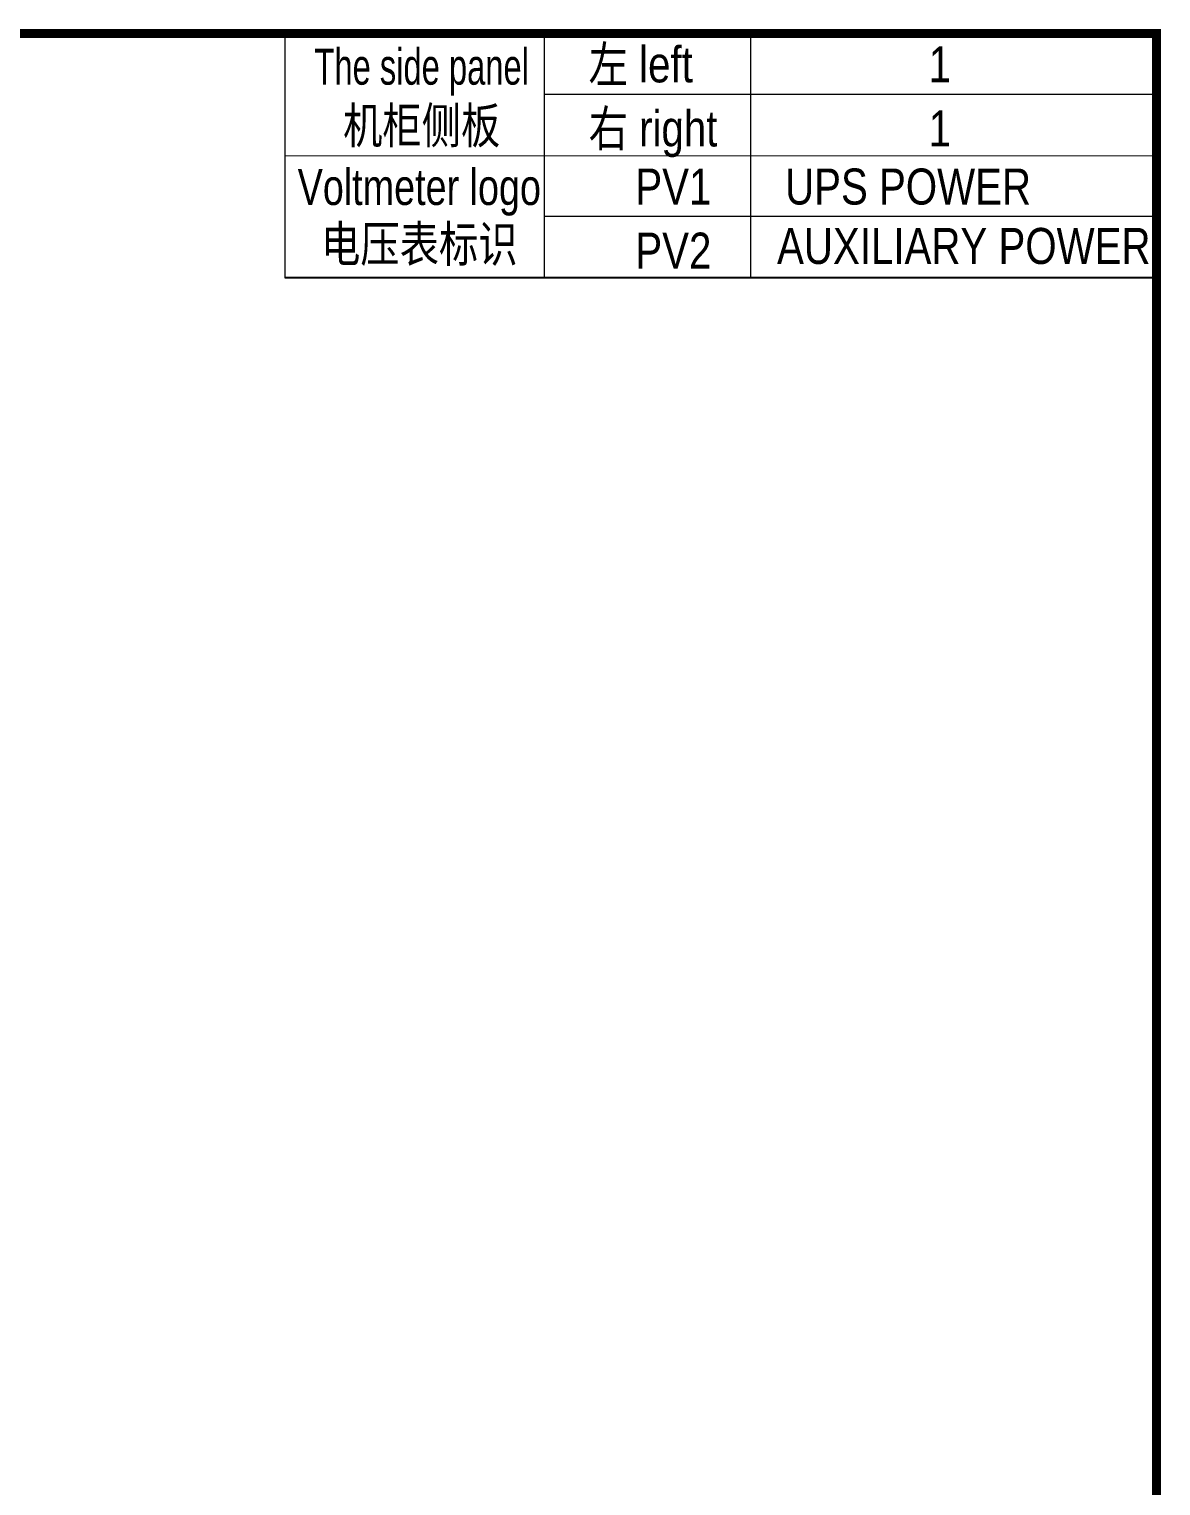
# Model space of a CAD drawing. Extents: x 81444 to 119867, y -54538 to -28747.
# Drawn here: x 89373 to 90610, y -48480 to -46887 of the extents above; entities that cross this region are included whole.
import ezdxf
from ezdxf.enums import TextEntityAlignment as Align

# ---------------------------------------------------------------- set-up
doc = ezdxf.new("R2010")
doc.units = 0
doc.header["$LTSCALE"] = 100
doc.header["$MEASUREMENT"] = 0
doc.layers.add('t', color=1, linetype='Continuous')
doc.layers.add('细实线', color=7, linetype='Continuous', lineweight=20)
doc.styles.add('HZ', font='arial.ttf', dxfattribs={"width": 0.7})
doc.styles.get("Standard").update_dxf_attribs({"font": ''})
doc.styles.get('Standard').set_extended_font_data('SimSun')

# ---------------------------------------------------------------- blocks, each defined once
blk = doc.blocks.new('图框')
at = {"layer": 't', "color": 7, "const_width": 9.61519705431492}
blk.add_lwpolyline([(4115.642035047145, -3151.581424744189), (4115.642035047145, 0), (0, 0), (0, -3151.581424744189)], close=True, dxfattribs=at)
at = {"color": 7, "flags": 8}
for tag, p, height in [('DWG.NAME:', (1381.636459220965, -2910.37952511241), 25), ('PROJECTNAME:', (3125.480185663539, -2912.807924402037), 24), ('PROJECTNAME：', (3339.10867075545, -2913.108539231762), 25), ('DWG.NO.:', (3128.186172261583, -3030.402470643486), 24), ('图纸编号', (3315.362718925957, -3052.404678158069), 24), ('FILENO.:', (3128.672545599984, -3106.104124450346), 24), ('文档号', (3317.726365529132, -3124.132485953713), 24)]:
    blk.add_attdef(tag, p, '', height=height, dxfattribs=at)
for tag, p in [('图纸名称:', (1377.81237181677, -2965.923337057193)), ('项目名称：', (3121.562334825969, -2984.305160940257)), ('项目名称：', (3325.036680579346, -2984.305160940257))]:
    blk.add_attdef(tag, text='', height=25, dxfattribs=at).set_placement(p, align=Align.BOTTOM_LEFT)
for tag, height, p in [('RENLIU', 24, (698.1883070825425, -2950.380597809435)), ('SHUFENWANG', 24, (885.7882910716289, -2950.380597809435)), ('FANGHOU', 24, (1069.730755450379, -2950.380597809435)), ('DANDANLI', 24, (1250.015700218792, -2950.380597809435)), ('设计时间', 23, (213.8658221408186, -2974.881554149018)), ('A', 23, (59.89920926059131, -2974.881554149018)), ('刘仁', 23, (698.1883070825425, -3002.188376027443)), ('王姝芬', 23, (885.7882910716289, -3002.188376027443)), ('侯方', 23, (1069.730755450379, -3002.188376027443)), ('李丹丹', 23, (1250.015700218792, -3002.188376027443)), ('#10STATIONONTROLCABINETCOVER', 30, (1777.900103825072, -3017.182374560078)), ('PAGEXOFX', 24, (3953.713803545135, -3039.081424744189)), ('REV.', 24, (59.38265968048654, -3063.048954873535)), ('DATE', 24, (208.907791745165, -3063.048954873535)), ('DESCRIPTION', 24, (451.7192896086781, -3063.048954873535)), ('PREPARED', 24, (698.1883070825425, -3063.048954873535)), ('CHECKED', 24, (885.7882910716144, -3063.048954873535)), ('SIGNED', 24, (1069.730755450364, -3063.048954873535)), ('APPROVED', 24, (1250.015700218792, -3063.048954873535)), ('图纸名称', 30, (1777.900103825072, -3094.695064044037)), ('第几页共几页', 24, (3953.713803545135, -3114.081424744189))]:
    blk.add_attdef(tag, text='', height=height, dxfattribs=at).set_placement(p, align=Align.MIDDLE)
at = {"color": 7, "width": 0.8, "flags": 8}
blk.add_attdef('HANGZHOUHOLLYSYSAUTOMATIONCO.,LTD.', text='', height=24, dxfattribs=at).set_placement((2770.082304289484, -3045.714803244191), align=Align.MIDDLE)

msp = doc.modelspace()

# ---------------------------------------------------------------- linework, layer by layer
at = {"color": 0}
msp.add_line((90605.58695138138, -46892.12070556273), (89652.63541146753, -46892.02334708146), dxfattribs=at)
at = {"color": 7, "lineweight": 0}
for p, q in [((89936.18095259872, -46958.32013667848), (90605.58961703473, -46958.26936819438)), ((89652.55633860802, -47025.59494191904), (90605.42710322757, -47025.67677510381)), ((89935.98152983688, -47091.83352586947), (90605.42976888092, -47091.82543773546))]:
    msp.add_line(p, q, dxfattribs=at)
at = {"color": 7}
msp.add_line((90605.4271032276, -47159.23284464492), (89652.47725144812, -47159.19069333161), dxfattribs=at)
at = {"color": 7, "lineweight": 0}
for points in [[(89652.63680149436, -46892.02334722347), (89652.47723257991, -47159.22256591702)], [(89936.2205767101, -46892.10547105501), (89936.06072262491, -47159.23284464492)]]:
    msp.add_lwpolyline(points, dxfattribs=at)
at = {"layer": '细实线'}
msp.add_line((90161.89792135792, -46892.12070556273), (90161.89792135792, -47159.23284464492), dxfattribs=at)

# ---------------------------------------------------------------- block references
at = {"color": 1}
msp.add_blockref('图框', (86489.94491633424, -46892.12070556273), dxfattribs=at)

# ---------------------------------------------------------------- texts
at = {"color": 7, "lineweight": 0, "style": 'HZ', "width": 0.8}
for s, p in [('左 left', (89984.74930981094, -46945.53548888763)), ('1', (90356.56095486369, -46945.53548888763)), ('右 right', (89984.74930981094, -47015.59868147182)), ('1', (90356.56095486369, -47015.59868147182)), ('PV1', (90035.79547948496, -47079.09155842871)), ('UPS POWER', (90199.5191779594, -47079.09155842871)), ('PV2', (90035.79547948496, -47149.1547510129)), ('AUXILIARY POWER', (90190.76245827285, -47144.04813706783))]:
    msp.add_text(s, height=39.375, dxfattribs=at).set_placement(p)
at = {"color": 7, "lineweight": 0, "style": 'HZ'}
for s, width, p in [('The side panel', 0.65, (89802.19891486852, -46933.23161113699)), ('机柜侧板', 0.8, (89802.19891486852, -46991.92625607799)), ('Voltmeter logo', 0.75, (89799.60951350234, -47064.78857393577)), ('电压表标识', 0.8, (89799.60951350234, -47121.45926560296))]:
    msp.add_text(s, height=39.375, dxfattribs=dict(at, width=width)).set_placement(p, align=Align.MIDDLE)

doc.saveas('drawing.dxf')
